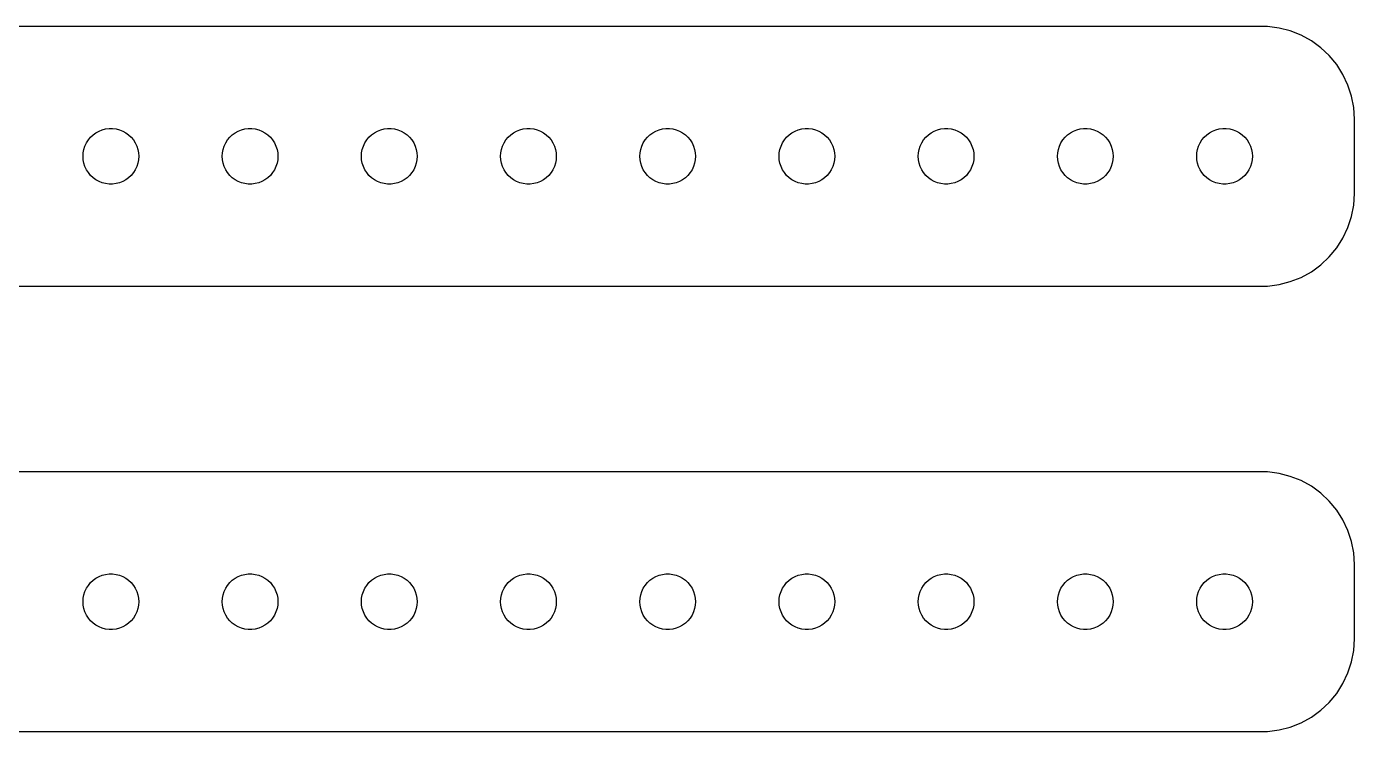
# Model space of a CAD drawing. Header units: metres. Extents: x -142 to 142, y 17 to 55.
# Drawn here: x 70.5 to 142, y 17 to 55 of the extents above; entities that cross this region are included whole.
import ezdxf

# ---------------------------------------------------------------- set-up
doc = ezdxf.new("R2010")
doc.units = ezdxf.units.M

msp = doc.modelspace()

# ---------------------------------------------------------------- linework, layer by layer
for p, q in [((137.314, 54.9901), (-137.314, 54.9901)), ((137.937, 54.9114), (137.314, 54.9901)), ((138.545, 54.7553), (137.937, 54.9114)), ((139.129, 54.5241), (138.545, 54.7553)), ((139.679, 54.2216), (139.129, 54.5241)), ((140.187, 53.8526), (139.679, 54.2216)), ((140.645, 53.4227), (140.187, 53.8526)), ((141.045, 52.9389), (140.645, 53.4227)), ((141.382, 52.4088), (141.045, 52.9389)), ((141.649, 51.8406), (141.382, 52.4088)), ((141.843, 51.2434), (141.649, 51.8406)), ((141.961, 50.6267), (141.843, 51.2434)), ((142, 50), (141.961, 50.6267)), ((74.3613, 49.3572), (74.5365, 49.4266)), ((74.5365, 49.4266), (74.7189, 49.4734)), ((74.7189, 49.4734), (74.9058, 49.497)), ((74.9058, 49.497), (75.0942, 49.497)), ((75.0942, 49.497), (75.2811, 49.4734)), ((75.2811, 49.4734), (75.4635, 49.4266)), ((75.4635, 49.4266), (75.6387, 49.3572)), ((81.8613, 49.3572), (82.0365, 49.4266)), ((82.0365, 49.4266), (82.2189, 49.4734)), ((82.2189, 49.4734), (82.4058, 49.497)), ((82.4058, 49.497), (82.5942, 49.497)), ((82.5942, 49.497), (82.7811, 49.4734)), ((82.7811, 49.4734), (82.9635, 49.4266)), ((82.9635, 49.4266), (83.1387, 49.3572)), ((89.3613, 49.3572), (89.5365, 49.4266)), ((89.5365, 49.4266), (89.7189, 49.4734)), ((89.7189, 49.4734), (89.9058, 49.497)), ((89.9058, 49.497), (90.0942, 49.497)), ((90.0942, 49.497), (90.2811, 49.4734)), ((90.2811, 49.4734), (90.4635, 49.4266)), ((90.4635, 49.4266), (90.6387, 49.3572)), ((96.8613, 49.3572), (97.0365, 49.4266)), ((97.0365, 49.4266), (97.2189, 49.4734)), ((97.2189, 49.4734), (97.4058, 49.497)), ((97.4058, 49.497), (97.5942, 49.497)), ((97.5942, 49.497), (97.7811, 49.4734)), ((97.7811, 49.4734), (97.9635, 49.4266)), ((97.9635, 49.4266), (98.1387, 49.3572)), ((104.361, 49.3572), (104.536, 49.4266)), ((104.536, 49.4266), (104.719, 49.4734)), ((104.719, 49.4734), (104.906, 49.497)), ((104.906, 49.497), (105.094, 49.497)), ((105.094, 49.497), (105.281, 49.4734)), ((105.281, 49.4734), (105.464, 49.4266)), ((105.464, 49.4266), (105.639, 49.3572)), ((111.861, 49.3572), (112.036, 49.4266)), ((112.036, 49.4266), (112.219, 49.4734)), ((112.219, 49.4734), (112.406, 49.497)), ((112.406, 49.497), (112.594, 49.497)), ((112.594, 49.497), (112.781, 49.4734)), ((112.781, 49.4734), (112.964, 49.4266)), ((112.964, 49.4266), (113.139, 49.3572)), ((119.361, 49.3572), (119.536, 49.4266)), ((119.536, 49.4266), (119.719, 49.4734)), ((119.719, 49.4734), (119.906, 49.497)), ((119.906, 49.497), (120.094, 49.497)), ((120.094, 49.497), (120.281, 49.4734)), ((120.281, 49.4734), (120.464, 49.4266)), ((120.464, 49.4266), (120.639, 49.3572)), ((126.861, 49.3572), (127.036, 49.4266)), ((127.036, 49.4266), (127.219, 49.4734)), ((127.219, 49.4734), (127.406, 49.497)), ((127.406, 49.497), (127.594, 49.497)), ((127.594, 49.497), (127.781, 49.4734)), ((127.781, 49.4734), (127.964, 49.4266)), ((127.964, 49.4266), (128.139, 49.3572)), ((134.361, 49.3572), (134.536, 49.4266)), ((134.536, 49.4266), (134.719, 49.4734)), ((134.719, 49.4734), (134.906, 49.497)), ((134.906, 49.497), (135.094, 49.497)), ((135.094, 49.497), (135.281, 49.4734)), ((135.281, 49.4734), (135.464, 49.4266)), ((135.464, 49.4266), (135.639, 49.3572)), ((142, 46), (142, 50)), ((73.6053, 48.5522), (73.6855, 48.7226)), ((73.6855, 48.7226), (73.7865, 48.8817)), ((73.7865, 48.8817), (73.9065, 49.0268)), ((73.9065, 49.0268), (74.0439, 49.1558)), ((74.0439, 49.1558), (74.1963, 49.2665)), ((74.1963, 49.2665), (74.3613, 49.3572)), ((75.6387, 49.3572), (75.8037, 49.2665)), ((75.8037, 49.2665), (75.9561, 49.1558)), ((75.9561, 49.1558), (76.0934, 49.0268)), ((76.0934, 49.0268), (76.2135, 48.8817)), ((76.2135, 48.8817), (76.3145, 48.7226)), ((76.3145, 48.7226), (76.3947, 48.5522)), ((81.1053, 48.5522), (81.1855, 48.7226)), ((81.1855, 48.7226), (81.2865, 48.8817)), ((81.2865, 48.8817), (81.4065, 49.0268)), ((81.4065, 49.0268), (81.5439, 49.1558)), ((81.5439, 49.1558), (81.6963, 49.2665)), ((81.6963, 49.2665), (81.8613, 49.3572)), ((83.1387, 49.3572), (83.3037, 49.2665)), ((83.3037, 49.2665), (83.4561, 49.1558)), ((83.4561, 49.1558), (83.5934, 49.0268)), ((83.5934, 49.0268), (83.7135, 48.8817)), ((83.7135, 48.8817), (83.8145, 48.7226)), ((83.8145, 48.7226), (83.8947, 48.5522)), ((88.6053, 48.5522), (88.6855, 48.7226)), ((88.6855, 48.7226), (88.7865, 48.8817)), ((88.7865, 48.8817), (88.9065, 49.0268)), ((88.9065, 49.0268), (89.0439, 49.1558)), ((89.0439, 49.1558), (89.1963, 49.2665)), ((89.1963, 49.2665), (89.3613, 49.3572)), ((90.6387, 49.3572), (90.8037, 49.2665)), ((90.8037, 49.2665), (90.9561, 49.1558)), ((90.9561, 49.1558), (91.0934, 49.0268)), ((91.0934, 49.0268), (91.2135, 48.8817)), ((91.2135, 48.8817), (91.3145, 48.7226)), ((91.3145, 48.7226), (91.3947, 48.5522)), ((96.1053, 48.5522), (96.1855, 48.7226)), ((96.1855, 48.7226), (96.2865, 48.8817)), ((96.2865, 48.8817), (96.4065, 49.0268)), ((96.4065, 49.0268), (96.5439, 49.1558)), ((96.5439, 49.1558), (96.6963, 49.2665)), ((96.6963, 49.2665), (96.8613, 49.3572)), ((98.1387, 49.3572), (98.3037, 49.2665)), ((98.3037, 49.2665), (98.4561, 49.1558)), ((98.4561, 49.1558), (98.5934, 49.0268)), ((98.5934, 49.0268), (98.7135, 48.8817)), ((98.7135, 48.8817), (98.8145, 48.7226)), ((98.8145, 48.7226), (98.8947, 48.5522)), ((103.605, 48.5522), (103.686, 48.7226)), ((103.686, 48.7226), (103.786, 48.8817)), ((103.786, 48.8817), (103.907, 49.0268)), ((103.907, 49.0268), (104.044, 49.1558)), ((104.044, 49.1558), (104.196, 49.2665)), ((104.196, 49.2665), (104.361, 49.3572)), ((105.639, 49.3572), (105.804, 49.2665)), ((105.804, 49.2665), (105.956, 49.1558)), ((105.956, 49.1558), (106.093, 49.0268)), ((106.093, 49.0268), (106.214, 48.8817)), ((106.214, 48.8817), (106.314, 48.7226)), ((106.314, 48.7226), (106.395, 48.5522)), ((111.105, 48.5522), (111.186, 48.7226)), ((111.186, 48.7226), (111.286, 48.8817)), ((111.286, 48.8817), (111.407, 49.0268)), ((111.407, 49.0268), (111.544, 49.1558)), ((111.544, 49.1558), (111.696, 49.2665)), ((111.696, 49.2665), (111.861, 49.3572)), ((113.139, 49.3572), (113.304, 49.2665)), ((113.304, 49.2665), (113.456, 49.1558)), ((113.456, 49.1558), (113.593, 49.0268)), ((113.593, 49.0268), (113.714, 48.8817)), ((113.714, 48.8817), (113.814, 48.7226)), ((113.814, 48.7226), (113.895, 48.5522)), ((118.605, 48.5522), (118.686, 48.7226)), ((118.686, 48.7226), (118.786, 48.8817)), ((118.786, 48.8817), (118.907, 49.0268)), ((118.907, 49.0268), (119.044, 49.1558)), ((119.044, 49.1558), (119.196, 49.2665)), ((119.196, 49.2665), (119.361, 49.3572)), ((120.639, 49.3572), (120.804, 49.2665)), ((120.804, 49.2665), (120.956, 49.1558)), ((120.956, 49.1558), (121.093, 49.0268)), ((121.093, 49.0268), (121.214, 48.8817)), ((121.214, 48.8817), (121.314, 48.7226)), ((121.314, 48.7226), (121.395, 48.5522)), ((126.105, 48.5522), (126.186, 48.7226)), ((126.186, 48.7226), (126.286, 48.8817)), ((126.286, 48.8817), (126.407, 49.0268)), ((126.407, 49.0268), (126.544, 49.1558)), ((126.544, 49.1558), (126.696, 49.2665)), ((126.696, 49.2665), (126.861, 49.3572)), ((128.139, 49.3572), (128.304, 49.2665)), ((128.304, 49.2665), (128.456, 49.1558)), ((128.456, 49.1558), (128.593, 49.0268)), ((128.593, 49.0268), (128.714, 48.8817)), ((128.714, 48.8817), (128.814, 48.7226)), ((128.814, 48.7226), (128.895, 48.5522)), ((133.605, 48.5522), (133.686, 48.7226)), ((133.686, 48.7226), (133.786, 48.8817)), ((133.786, 48.8817), (133.907, 49.0268)), ((133.907, 49.0268), (134.044, 49.1558)), ((134.044, 49.1558), (134.196, 49.2665)), ((134.196, 49.2665), (134.361, 49.3572)), ((135.639, 49.3572), (135.804, 49.2665)), ((135.804, 49.2665), (135.956, 49.1558)), ((135.956, 49.1558), (136.093, 49.0268)), ((136.093, 49.0268), (136.214, 48.8817)), ((136.214, 48.8817), (136.314, 48.7226)), ((136.314, 48.7226), (136.395, 48.5522)), ((73.5, 48), (73.5118, 48.188)), ((73.5118, 47.812), (73.5, 48)), ((73.5118, 48.188), (73.5471, 48.373)), ((73.5471, 48.373), (73.6053, 48.5522)), ((76.3947, 48.5522), (76.4529, 48.373)), ((76.4529, 48.373), (76.4882, 48.188)), ((76.4882, 48.188), (76.5, 48)), ((76.5, 48), (76.4882, 47.812)), ((81, 48), (81.0118, 48.188)), ((81.0118, 47.812), (81, 48)), ((81.0118, 48.188), (81.0471, 48.373)), ((81.0471, 48.373), (81.1053, 48.5522)), ((83.8947, 48.5522), (83.9529, 48.373)), ((83.9529, 48.373), (83.9882, 48.188)), ((83.9882, 48.188), (84, 48)), ((84, 48), (83.9882, 47.812)), ((88.5, 48), (88.5118, 48.188)), ((88.5118, 47.812), (88.5, 48)), ((88.5118, 48.188), (88.5471, 48.373)), ((88.5471, 48.373), (88.6053, 48.5522)), ((91.3947, 48.5522), (91.4529, 48.373)), ((91.4529, 48.373), (91.4882, 48.188)), ((91.4882, 48.188), (91.5, 48)), ((91.5, 48), (91.4882, 47.812)), ((96, 48), (96.0118, 48.188)), ((96.0118, 47.812), (96, 48)), ((96.0118, 48.188), (96.0471, 48.373)), ((96.0471, 48.373), (96.1053, 48.5522)), ((98.8947, 48.5522), (98.9529, 48.373)), ((98.9529, 48.373), (98.9882, 48.188)), ((98.9882, 48.188), (99, 48)), ((99, 48), (98.9882, 47.812)), ((103.5, 48), (103.512, 48.188)), ((103.512, 47.812), (103.5, 48)), ((103.512, 48.188), (103.547, 48.373)), ((103.547, 48.373), (103.605, 48.5522)), ((106.395, 48.5522), (106.453, 48.373)), ((106.453, 48.373), (106.488, 48.188)), ((106.488, 48.188), (106.5, 48)), ((106.5, 48), (106.488, 47.812)), ((111, 48), (111.012, 48.188)), ((111.012, 47.812), (111, 48)), ((111.012, 48.188), (111.047, 48.373)), ((111.047, 48.373), (111.105, 48.5522)), ((113.895, 48.5522), (113.953, 48.373)), ((113.953, 48.373), (113.988, 48.188)), ((113.988, 48.188), (114, 48)), ((114, 48), (113.988, 47.812)), ((118.5, 48), (118.512, 48.188)), ((118.512, 47.812), (118.5, 48)), ((118.512, 48.188), (118.547, 48.373)), ((118.547, 48.373), (118.605, 48.5522)), ((121.395, 48.5522), (121.453, 48.373)), ((121.453, 48.373), (121.488, 48.188)), ((121.488, 48.188), (121.5, 48)), ((121.5, 48), (121.488, 47.812)), ((126, 48), (126.012, 48.188)), ((126.012, 47.812), (126, 48)), ((126.012, 48.188), (126.047, 48.373)), ((126.047, 48.373), (126.105, 48.5522)), ((128.895, 48.5522), (128.953, 48.373)), ((128.953, 48.373), (128.988, 48.188)), ((128.988, 48.188), (129, 48)), ((129, 48), (128.988, 47.812)), ((133.5, 48), (133.512, 48.188)), ((133.512, 47.812), (133.5, 48)), ((133.512, 48.188), (133.547, 48.373)), ((133.547, 48.373), (133.605, 48.5522)), ((136.395, 48.5522), (136.453, 48.373)), ((136.453, 48.373), (136.488, 48.188)), ((136.488, 48.188), (136.5, 48)), ((136.5, 48), (136.488, 47.812)), ((73.5471, 47.627), (73.5118, 47.812)), ((73.6053, 47.4478), (73.5471, 47.627)), ((73.6855, 47.2774), (73.6053, 47.4478)), ((73.7865, 47.1183), (73.6855, 47.2774)), ((76.3145, 47.2774), (76.2135, 47.1183)), ((76.3947, 47.4478), (76.3145, 47.2774)), ((76.4529, 47.627), (76.3947, 47.4478)), ((76.4882, 47.812), (76.4529, 47.627)), ((81.0471, 47.627), (81.0118, 47.812)), ((81.1053, 47.4478), (81.0471, 47.627)), ((81.1855, 47.2774), (81.1053, 47.4478)), ((81.2865, 47.1183), (81.1855, 47.2774)), ((83.8145, 47.2774), (83.7135, 47.1183)), ((83.8947, 47.4478), (83.8145, 47.2774)), ((83.9529, 47.627), (83.8947, 47.4478)), ((83.9882, 47.812), (83.9529, 47.627)), ((88.5471, 47.627), (88.5118, 47.812)), ((88.6053, 47.4478), (88.5471, 47.627)), ((88.6855, 47.2774), (88.6053, 47.4478)), ((88.7865, 47.1183), (88.6855, 47.2774)), ((91.3145, 47.2774), (91.2135, 47.1183)), ((91.3947, 47.4478), (91.3145, 47.2774)), ((91.4529, 47.627), (91.3947, 47.4478)), ((91.4882, 47.812), (91.4529, 47.627)), ((96.0471, 47.627), (96.0118, 47.812)), ((96.1053, 47.4478), (96.0471, 47.627)), ((96.1855, 47.2774), (96.1053, 47.4478)), ((96.2865, 47.1183), (96.1855, 47.2774)), ((98.8145, 47.2774), (98.7135, 47.1183)), ((98.8947, 47.4478), (98.8145, 47.2774)), ((98.9529, 47.627), (98.8947, 47.4478)), ((98.9882, 47.812), (98.9529, 47.627)), ((103.547, 47.627), (103.512, 47.812)), ((103.605, 47.4478), (103.547, 47.627)), ((103.686, 47.2774), (103.605, 47.4478)), ((103.786, 47.1183), (103.686, 47.2774)), ((106.314, 47.2774), (106.214, 47.1183)), ((106.395, 47.4478), (106.314, 47.2774)), ((106.453, 47.627), (106.395, 47.4478)), ((106.488, 47.812), (106.453, 47.627)), ((111.047, 47.627), (111.012, 47.812)), ((111.105, 47.4478), (111.047, 47.627)), ((111.186, 47.2774), (111.105, 47.4478)), ((111.286, 47.1183), (111.186, 47.2774)), ((113.814, 47.2774), (113.714, 47.1183)), ((113.895, 47.4478), (113.814, 47.2774)), ((113.953, 47.627), (113.895, 47.4478)), ((113.988, 47.812), (113.953, 47.627)), ((118.547, 47.627), (118.512, 47.812)), ((118.605, 47.4478), (118.547, 47.627)), ((118.686, 47.2774), (118.605, 47.4478)), ((118.786, 47.1183), (118.686, 47.2774)), ((121.314, 47.2774), (121.214, 47.1183)), ((121.395, 47.4478), (121.314, 47.2774)), ((121.453, 47.627), (121.395, 47.4478)), ((121.488, 47.812), (121.453, 47.627)), ((126.047, 47.627), (126.012, 47.812)), ((126.105, 47.4478), (126.047, 47.627)), ((126.186, 47.2774), (126.105, 47.4478)), ((126.286, 47.1183), (126.186, 47.2774)), ((128.814, 47.2774), (128.714, 47.1183)), ((128.895, 47.4478), (128.814, 47.2774)), ((128.953, 47.627), (128.895, 47.4478)), ((128.988, 47.812), (128.953, 47.627)), ((133.547, 47.627), (133.512, 47.812)), ((133.605, 47.4478), (133.547, 47.627)), ((133.686, 47.2774), (133.605, 47.4478)), ((133.786, 47.1183), (133.686, 47.2774)), ((136.314, 47.2774), (136.214, 47.1183)), ((136.395, 47.4478), (136.314, 47.2774)), ((136.453, 47.627), (136.395, 47.4478)), ((136.488, 47.812), (136.453, 47.627)), ((73.9065, 46.9732), (73.7865, 47.1183)), ((74.0439, 46.8442), (73.9065, 46.9732)), ((74.1963, 46.7335), (74.0439, 46.8442)), ((74.3613, 46.6428), (74.1963, 46.7335)), ((74.5365, 46.5734), (74.3613, 46.6428)), ((74.7189, 46.5266), (74.5365, 46.5734)), ((74.9058, 46.503), (74.7189, 46.5266)), ((75.0942, 46.503), (74.9058, 46.503)), ((75.2811, 46.5266), (75.0942, 46.503)), ((75.4635, 46.5734), (75.2811, 46.5266)), ((75.6387, 46.6428), (75.4635, 46.5734)), ((75.8037, 46.7335), (75.6387, 46.6428)), ((75.9561, 46.8442), (75.8037, 46.7335)), ((76.0934, 46.9732), (75.9561, 46.8442)), ((76.2135, 47.1183), (76.0934, 46.9732)), ((81.4065, 46.9732), (81.2865, 47.1183)), ((81.5439, 46.8442), (81.4065, 46.9732)), ((81.6963, 46.7335), (81.5439, 46.8442)), ((81.8613, 46.6428), (81.6963, 46.7335)), ((82.0365, 46.5734), (81.8613, 46.6428)), ((82.2189, 46.5266), (82.0365, 46.5734)), ((82.4058, 46.503), (82.2189, 46.5266)), ((82.5942, 46.503), (82.4058, 46.503)), ((82.7811, 46.5266), (82.5942, 46.503)), ((82.9635, 46.5734), (82.7811, 46.5266)), ((83.1387, 46.6428), (82.9635, 46.5734)), ((83.3037, 46.7335), (83.1387, 46.6428)), ((83.4561, 46.8442), (83.3037, 46.7335)), ((83.5934, 46.9732), (83.4561, 46.8442)), ((83.7135, 47.1183), (83.5934, 46.9732)), ((88.9065, 46.9732), (88.7865, 47.1183)), ((89.0439, 46.8442), (88.9065, 46.9732)), ((89.1963, 46.7335), (89.0439, 46.8442)), ((89.3613, 46.6428), (89.1963, 46.7335)), ((89.5365, 46.5734), (89.3613, 46.6428)), ((89.7189, 46.5266), (89.5365, 46.5734)), ((89.9058, 46.503), (89.7189, 46.5266)), ((90.0942, 46.503), (89.9058, 46.503)), ((90.2811, 46.5266), (90.0942, 46.503)), ((90.4635, 46.5734), (90.2811, 46.5266)), ((90.6387, 46.6428), (90.4635, 46.5734)), ((90.8037, 46.7335), (90.6387, 46.6428)), ((90.9561, 46.8442), (90.8037, 46.7335)), ((91.0934, 46.9732), (90.9561, 46.8442)), ((91.2135, 47.1183), (91.0934, 46.9732)), ((96.4065, 46.9732), (96.2865, 47.1183)), ((96.5439, 46.8442), (96.4065, 46.9732)), ((96.6963, 46.7335), (96.5439, 46.8442)), ((96.8613, 46.6428), (96.6963, 46.7335)), ((97.0365, 46.5734), (96.8613, 46.6428)), ((97.2189, 46.5266), (97.0365, 46.5734)), ((97.4058, 46.503), (97.2189, 46.5266)), ((97.5942, 46.503), (97.4058, 46.503)), ((97.7811, 46.5266), (97.5942, 46.503)), ((97.9635, 46.5734), (97.7811, 46.5266)), ((98.1387, 46.6428), (97.9635, 46.5734)), ((98.3037, 46.7335), (98.1387, 46.6428)), ((98.4561, 46.8442), (98.3037, 46.7335)), ((98.5934, 46.9732), (98.4561, 46.8442)), ((98.7135, 47.1183), (98.5934, 46.9732)), ((103.907, 46.9732), (103.786, 47.1183)), ((104.044, 46.8442), (103.907, 46.9732)), ((104.196, 46.7335), (104.044, 46.8442)), ((104.361, 46.6428), (104.196, 46.7335)), ((104.536, 46.5734), (104.361, 46.6428)), ((104.719, 46.5266), (104.536, 46.5734)), ((104.906, 46.503), (104.719, 46.5266)), ((105.094, 46.503), (104.906, 46.503)), ((105.281, 46.5266), (105.094, 46.503)), ((105.464, 46.5734), (105.281, 46.5266)), ((105.639, 46.6428), (105.464, 46.5734)), ((105.804, 46.7335), (105.639, 46.6428)), ((105.956, 46.8442), (105.804, 46.7335)), ((106.093, 46.9732), (105.956, 46.8442)), ((106.214, 47.1183), (106.093, 46.9732)), ((111.407, 46.9732), (111.286, 47.1183)), ((111.544, 46.8442), (111.407, 46.9732)), ((111.696, 46.7335), (111.544, 46.8442)), ((111.861, 46.6428), (111.696, 46.7335)), ((112.036, 46.5734), (111.861, 46.6428)), ((112.219, 46.5266), (112.036, 46.5734)), ((112.406, 46.503), (112.219, 46.5266)), ((112.594, 46.503), (112.406, 46.503)), ((112.781, 46.5266), (112.594, 46.503)), ((112.964, 46.5734), (112.781, 46.5266)), ((113.139, 46.6428), (112.964, 46.5734)), ((113.304, 46.7335), (113.139, 46.6428)), ((113.456, 46.8442), (113.304, 46.7335)), ((113.593, 46.9732), (113.456, 46.8442)), ((113.714, 47.1183), (113.593, 46.9732)), ((118.907, 46.9732), (118.786, 47.1183)), ((119.044, 46.8442), (118.907, 46.9732)), ((119.196, 46.7335), (119.044, 46.8442)), ((119.361, 46.6428), (119.196, 46.7335)), ((119.536, 46.5734), (119.361, 46.6428)), ((119.719, 46.5266), (119.536, 46.5734)), ((119.906, 46.503), (119.719, 46.5266)), ((120.094, 46.503), (119.906, 46.503)), ((120.281, 46.5266), (120.094, 46.503)), ((120.464, 46.5734), (120.281, 46.5266)), ((120.639, 46.6428), (120.464, 46.5734)), ((120.804, 46.7335), (120.639, 46.6428)), ((120.956, 46.8442), (120.804, 46.7335)), ((121.093, 46.9732), (120.956, 46.8442)), ((121.214, 47.1183), (121.093, 46.9732)), ((126.407, 46.9732), (126.286, 47.1183)), ((126.544, 46.8442), (126.407, 46.9732)), ((126.696, 46.7335), (126.544, 46.8442)), ((126.861, 46.6428), (126.696, 46.7335)), ((127.036, 46.5734), (126.861, 46.6428)), ((127.219, 46.5266), (127.036, 46.5734)), ((127.406, 46.503), (127.219, 46.5266)), ((127.594, 46.503), (127.406, 46.503)), ((127.781, 46.5266), (127.594, 46.503)), ((127.964, 46.5734), (127.781, 46.5266)), ((128.139, 46.6428), (127.964, 46.5734)), ((128.304, 46.7335), (128.139, 46.6428)), ((128.456, 46.8442), (128.304, 46.7335)), ((128.593, 46.9732), (128.456, 46.8442)), ((128.714, 47.1183), (128.593, 46.9732)), ((133.907, 46.9732), (133.786, 47.1183)), ((134.044, 46.8442), (133.907, 46.9732)), ((134.196, 46.7335), (134.044, 46.8442)), ((134.361, 46.6428), (134.196, 46.7335)), ((134.536, 46.5734), (134.361, 46.6428)), ((134.719, 46.5266), (134.536, 46.5734)), ((134.906, 46.503), (134.719, 46.5266)), ((135.094, 46.503), (134.906, 46.503)), ((135.281, 46.5266), (135.094, 46.503)), ((135.464, 46.5734), (135.281, 46.5266)), ((135.639, 46.6428), (135.464, 46.5734)), ((135.804, 46.7335), (135.639, 46.6428)), ((135.956, 46.8442), (135.804, 46.7335)), ((136.093, 46.9732), (135.956, 46.8442)), ((136.214, 47.1183), (136.093, 46.9732)), ((141.961, 45.3733), (142, 46)), ((141.843, 44.7566), (141.961, 45.3733)), ((141.649, 44.1594), (141.843, 44.7566)), ((141.382, 43.5912), (141.649, 44.1594)), ((140.645, 42.5773), (141.045, 43.0611)), ((141.045, 43.0611), (141.382, 43.5912)), ((140.187, 42.1474), (140.645, 42.5773)), ((139.129, 41.4759), (139.679, 41.7784)), ((139.679, 41.7784), (140.187, 42.1474)), ((-137.314, 41.0099), (137.314, 41.0099)), ((137.314, 41.0099), (137.937, 41.0886)), ((137.937, 41.0886), (138.545, 41.2447)), ((138.545, 41.2447), (139.129, 41.4759)), ((137.314, 30.9901), (-137.314, 30.9901)), ((137.937, 30.9114), (137.314, 30.9901)), ((138.545, 30.7553), (137.937, 30.9114)), ((139.129, 30.5241), (138.545, 30.7553)), ((139.679, 30.2216), (139.129, 30.5241)), ((140.187, 29.8526), (139.679, 30.2216)), ((140.645, 29.4227), (140.187, 29.8526)), ((141.045, 28.9389), (140.645, 29.4227)), ((141.382, 28.4088), (141.045, 28.9389)), ((141.649, 27.8406), (141.382, 28.4088)), ((141.843, 27.2434), (141.649, 27.8406)), ((141.961, 26.6267), (141.843, 27.2434)), ((142, 26), (141.961, 26.6267)), ((142, 22), (142, 26)), ((73.9065, 25.0268), (74.0439, 25.1558)), ((74.0439, 25.1558), (74.1963, 25.2665)), ((74.1963, 25.2665), (74.3613, 25.3572)), ((74.3613, 25.3572), (74.5365, 25.4266)), ((74.5365, 25.4266), (74.7189, 25.4734)), ((74.7189, 25.4734), (74.9058, 25.497)), ((74.9058, 25.497), (75.0942, 25.497)), ((75.0942, 25.497), (75.2811, 25.4734)), ((75.2811, 25.4734), (75.4635, 25.4266)), ((75.4635, 25.4266), (75.6387, 25.3572)), ((75.6387, 25.3572), (75.8037, 25.2665)), ((75.8037, 25.2665), (75.9561, 25.1558)), ((75.9561, 25.1558), (76.0934, 25.0268)), ((81.4065, 25.0268), (81.5439, 25.1558)), ((81.5439, 25.1558), (81.6963, 25.2665)), ((81.6963, 25.2665), (81.8613, 25.3572)), ((81.8613, 25.3572), (82.0365, 25.4266)), ((82.0365, 25.4266), (82.2189, 25.4734)), ((82.2189, 25.4734), (82.4058, 25.497)), ((82.4058, 25.497), (82.5942, 25.497)), ((82.5942, 25.497), (82.7811, 25.4734)), ((82.7811, 25.4734), (82.9635, 25.4266)), ((82.9635, 25.4266), (83.1387, 25.3572)), ((83.1387, 25.3572), (83.3037, 25.2665)), ((83.3037, 25.2665), (83.4561, 25.1558)), ((83.4561, 25.1558), (83.5934, 25.0268)), ((88.9065, 25.0268), (89.0439, 25.1558)), ((89.0439, 25.1558), (89.1963, 25.2665)), ((89.1963, 25.2665), (89.3613, 25.3572)), ((89.3613, 25.3572), (89.5365, 25.4266)), ((89.5365, 25.4266), (89.7189, 25.4734)), ((89.7189, 25.4734), (89.9058, 25.497)), ((89.9058, 25.497), (90.0942, 25.497)), ((90.0942, 25.497), (90.2811, 25.4734)), ((90.2811, 25.4734), (90.4635, 25.4266)), ((90.4635, 25.4266), (90.6387, 25.3572)), ((90.6387, 25.3572), (90.8037, 25.2665)), ((90.8037, 25.2665), (90.9561, 25.1558)), ((90.9561, 25.1558), (91.0934, 25.0268)), ((96.4065, 25.0268), (96.5439, 25.1558)), ((96.5439, 25.1558), (96.6963, 25.2665)), ((96.6963, 25.2665), (96.8613, 25.3572)), ((96.8613, 25.3572), (97.0365, 25.4266)), ((97.0365, 25.4266), (97.2189, 25.4734)), ((97.2189, 25.4734), (97.4058, 25.497)), ((97.4058, 25.497), (97.5942, 25.497)), ((97.5942, 25.497), (97.7811, 25.4734)), ((97.7811, 25.4734), (97.9635, 25.4266)), ((97.9635, 25.4266), (98.1387, 25.3572)), ((98.1387, 25.3572), (98.3037, 25.2665)), ((98.3037, 25.2665), (98.4561, 25.1558)), ((98.4561, 25.1558), (98.5934, 25.0268)), ((103.907, 25.0268), (104.044, 25.1558)), ((104.044, 25.1558), (104.196, 25.2665)), ((104.196, 25.2665), (104.361, 25.3572)), ((104.361, 25.3572), (104.536, 25.4266)), ((104.536, 25.4266), (104.719, 25.4734)), ((104.719, 25.4734), (104.906, 25.497)), ((104.906, 25.497), (105.094, 25.497)), ((105.094, 25.497), (105.281, 25.4734)), ((105.281, 25.4734), (105.464, 25.4266)), ((105.464, 25.4266), (105.639, 25.3572)), ((105.639, 25.3572), (105.804, 25.2665)), ((105.804, 25.2665), (105.956, 25.1558)), ((105.956, 25.1558), (106.093, 25.0268)), ((111.407, 25.0268), (111.544, 25.1558)), ((111.544, 25.1558), (111.696, 25.2665)), ((111.696, 25.2665), (111.861, 25.3572)), ((111.861, 25.3572), (112.036, 25.4266)), ((112.036, 25.4266), (112.219, 25.4734)), ((112.219, 25.4734), (112.406, 25.497)), ((112.406, 25.497), (112.594, 25.497)), ((112.594, 25.497), (112.781, 25.4734)), ((112.781, 25.4734), (112.964, 25.4266)), ((112.964, 25.4266), (113.139, 25.3572)), ((113.139, 25.3572), (113.304, 25.2665)), ((113.304, 25.2665), (113.456, 25.1558)), ((113.456, 25.1558), (113.593, 25.0268)), ((118.907, 25.0268), (119.044, 25.1558)), ((119.044, 25.1558), (119.196, 25.2665)), ((119.196, 25.2665), (119.361, 25.3572)), ((119.361, 25.3572), (119.536, 25.4266)), ((119.536, 25.4266), (119.719, 25.4734)), ((119.719, 25.4734), (119.906, 25.497)), ((119.906, 25.497), (120.094, 25.497)), ((120.094, 25.497), (120.281, 25.4734)), ((120.281, 25.4734), (120.464, 25.4266)), ((120.464, 25.4266), (120.639, 25.3572)), ((120.639, 25.3572), (120.804, 25.2665)), ((120.804, 25.2665), (120.956, 25.1558)), ((120.956, 25.1558), (121.093, 25.0268)), ((126.407, 25.0268), (126.544, 25.1558)), ((126.544, 25.1558), (126.696, 25.2665)), ((126.696, 25.2665), (126.861, 25.3572)), ((126.861, 25.3572), (127.036, 25.4266)), ((127.036, 25.4266), (127.219, 25.4734)), ((127.219, 25.4734), (127.406, 25.497)), ((127.406, 25.497), (127.594, 25.497)), ((127.594, 25.497), (127.781, 25.4734)), ((127.781, 25.4734), (127.964, 25.4266)), ((127.964, 25.4266), (128.139, 25.3572)), ((128.139, 25.3572), (128.304, 25.2665)), ((128.304, 25.2665), (128.456, 25.1558)), ((128.456, 25.1558), (128.593, 25.0268)), ((133.907, 25.0268), (134.044, 25.1558)), ((134.044, 25.1558), (134.196, 25.2665)), ((134.196, 25.2665), (134.361, 25.3572)), ((134.361, 25.3572), (134.536, 25.4266)), ((134.536, 25.4266), (134.719, 25.4734)), ((134.719, 25.4734), (134.906, 25.497)), ((134.906, 25.497), (135.094, 25.497)), ((135.094, 25.497), (135.281, 25.4734)), ((135.281, 25.4734), (135.464, 25.4266)), ((135.464, 25.4266), (135.639, 25.3572)), ((135.639, 25.3572), (135.804, 25.2665)), ((135.804, 25.2665), (135.956, 25.1558)), ((135.956, 25.1558), (136.093, 25.0268)), ((73.5118, 24.188), (73.5471, 24.373)), ((73.5471, 24.373), (73.6053, 24.5522)), ((73.6053, 24.5522), (73.6855, 24.7226)), ((73.6855, 24.7226), (73.7865, 24.8817)), ((73.7865, 24.8817), (73.9065, 25.0268)), ((76.0934, 25.0268), (76.2135, 24.8817)), ((76.2135, 24.8817), (76.3145, 24.7226)), ((76.3145, 24.7226), (76.3947, 24.5522)), ((76.3947, 24.5522), (76.4529, 24.373)), ((76.4529, 24.373), (76.4882, 24.188)), ((81.0118, 24.188), (81.0471, 24.373)), ((81.0471, 24.373), (81.1053, 24.5522)), ((81.1053, 24.5522), (81.1855, 24.7226)), ((81.1855, 24.7226), (81.2865, 24.8817)), ((81.2865, 24.8817), (81.4065, 25.0268)), ((83.5934, 25.0268), (83.7135, 24.8817)), ((83.7135, 24.8817), (83.8145, 24.7226)), ((83.8145, 24.7226), (83.8947, 24.5522)), ((83.8947, 24.5522), (83.9529, 24.373)), ((83.9529, 24.373), (83.9882, 24.188)), ((88.5118, 24.188), (88.5471, 24.373)), ((88.5471, 24.373), (88.6053, 24.5522)), ((88.6053, 24.5522), (88.6855, 24.7226)), ((88.6855, 24.7226), (88.7865, 24.8817)), ((88.7865, 24.8817), (88.9065, 25.0268)), ((91.0934, 25.0268), (91.2135, 24.8817)), ((91.2135, 24.8817), (91.3145, 24.7226)), ((91.3145, 24.7226), (91.3947, 24.5522)), ((91.3947, 24.5522), (91.4529, 24.373)), ((91.4529, 24.373), (91.4882, 24.188)), ((96.0118, 24.188), (96.0471, 24.373)), ((96.0471, 24.373), (96.1053, 24.5522)), ((96.1053, 24.5522), (96.1855, 24.7226)), ((96.1855, 24.7226), (96.2865, 24.8817)), ((96.2865, 24.8817), (96.4065, 25.0268)), ((98.5934, 25.0268), (98.7135, 24.8817)), ((98.7135, 24.8817), (98.8145, 24.7226)), ((98.8145, 24.7226), (98.8947, 24.5522)), ((98.8947, 24.5522), (98.9529, 24.373)), ((98.9529, 24.373), (98.9882, 24.188)), ((103.512, 24.188), (103.547, 24.373)), ((103.547, 24.373), (103.605, 24.5522)), ((103.605, 24.5522), (103.686, 24.7226)), ((103.686, 24.7226), (103.786, 24.8817)), ((103.786, 24.8817), (103.907, 25.0268)), ((106.093, 25.0268), (106.214, 24.8817)), ((106.214, 24.8817), (106.314, 24.7226)), ((106.314, 24.7226), (106.395, 24.5522)), ((106.395, 24.5522), (106.453, 24.373)), ((106.453, 24.373), (106.488, 24.188)), ((111.012, 24.188), (111.047, 24.373)), ((111.047, 24.373), (111.105, 24.5522)), ((111.105, 24.5522), (111.186, 24.7226)), ((111.186, 24.7226), (111.286, 24.8817)), ((111.286, 24.8817), (111.407, 25.0268)), ((113.593, 25.0268), (113.714, 24.8817)), ((113.714, 24.8817), (113.814, 24.7226)), ((113.814, 24.7226), (113.895, 24.5522)), ((113.895, 24.5522), (113.953, 24.373)), ((113.953, 24.373), (113.988, 24.188)), ((118.512, 24.188), (118.547, 24.373)), ((118.547, 24.373), (118.605, 24.5522)), ((118.605, 24.5522), (118.686, 24.7226)), ((118.686, 24.7226), (118.786, 24.8817)), ((118.786, 24.8817), (118.907, 25.0268)), ((121.093, 25.0268), (121.214, 24.8817)), ((121.214, 24.8817), (121.314, 24.7226)), ((121.314, 24.7226), (121.395, 24.5522)), ((121.395, 24.5522), (121.453, 24.373)), ((121.453, 24.373), (121.488, 24.188)), ((126.012, 24.188), (126.047, 24.373)), ((126.047, 24.373), (126.105, 24.5522)), ((126.105, 24.5522), (126.186, 24.7226)), ((126.186, 24.7226), (126.286, 24.8817)), ((126.286, 24.8817), (126.407, 25.0268)), ((128.593, 25.0268), (128.714, 24.8817)), ((128.714, 24.8817), (128.814, 24.7226)), ((128.814, 24.7226), (128.895, 24.5522)), ((128.895, 24.5522), (128.953, 24.373)), ((128.953, 24.373), (128.988, 24.188)), ((133.512, 24.188), (133.547, 24.373)), ((133.547, 24.373), (133.605, 24.5522)), ((133.605, 24.5522), (133.686, 24.7226)), ((133.686, 24.7226), (133.786, 24.8817)), ((133.786, 24.8817), (133.907, 25.0268)), ((136.093, 25.0268), (136.214, 24.8817)), ((136.214, 24.8817), (136.314, 24.7226)), ((136.314, 24.7226), (136.395, 24.5522)), ((136.395, 24.5522), (136.453, 24.373)), ((136.453, 24.373), (136.488, 24.188)), ((73.5, 24), (73.5118, 24.188)), ((73.5118, 23.812), (73.5, 24)), ((73.5471, 23.627), (73.5118, 23.812)), ((73.6053, 23.4478), (73.5471, 23.627)), ((76.4529, 23.627), (76.3947, 23.4478)), ((76.4882, 23.812), (76.4529, 23.627)), ((76.4882, 24.188), (76.5, 24)), ((76.5, 24), (76.4882, 23.812)), ((81, 24), (81.0118, 24.188)), ((81.0118, 23.812), (81, 24)), ((81.0471, 23.627), (81.0118, 23.812)), ((81.1053, 23.4478), (81.0471, 23.627)), ((83.9529, 23.627), (83.8947, 23.4478)), ((83.9882, 23.812), (83.9529, 23.627)), ((83.9882, 24.188), (84, 24)), ((84, 24), (83.9882, 23.812)), ((88.5, 24), (88.5118, 24.188)), ((88.5118, 23.812), (88.5, 24)), ((88.5471, 23.627), (88.5118, 23.812)), ((88.6053, 23.4478), (88.5471, 23.627)), ((91.4529, 23.627), (91.3947, 23.4478)), ((91.4882, 23.812), (91.4529, 23.627)), ((91.4882, 24.188), (91.5, 24)), ((91.5, 24), (91.4882, 23.812)), ((96, 24), (96.0118, 24.188)), ((96.0118, 23.812), (96, 24)), ((96.0471, 23.627), (96.0118, 23.812)), ((96.1053, 23.4478), (96.0471, 23.627)), ((98.9529, 23.627), (98.8947, 23.4478)), ((98.9882, 23.812), (98.9529, 23.627)), ((98.9882, 24.188), (99, 24)), ((99, 24), (98.9882, 23.812)), ((103.5, 24), (103.512, 24.188)), ((103.512, 23.812), (103.5, 24)), ((103.547, 23.627), (103.512, 23.812)), ((103.605, 23.4478), (103.547, 23.627)), ((106.453, 23.627), (106.395, 23.4478)), ((106.488, 23.812), (106.453, 23.627)), ((106.488, 24.188), (106.5, 24)), ((106.5, 24), (106.488, 23.812)), ((111, 24), (111.012, 24.188)), ((111.012, 23.812), (111, 24)), ((111.047, 23.627), (111.012, 23.812)), ((111.105, 23.4478), (111.047, 23.627)), ((113.953, 23.627), (113.895, 23.4478)), ((113.988, 23.812), (113.953, 23.627)), ((113.988, 24.188), (114, 24)), ((114, 24), (113.988, 23.812)), ((118.5, 24), (118.512, 24.188)), ((118.512, 23.812), (118.5, 24)), ((118.547, 23.627), (118.512, 23.812)), ((118.605, 23.4478), (118.547, 23.627)), ((121.453, 23.627), (121.395, 23.4478)), ((121.488, 23.812), (121.453, 23.627)), ((121.488, 24.188), (121.5, 24)), ((121.5, 24), (121.488, 23.812)), ((126, 24), (126.012, 24.188)), ((126.012, 23.812), (126, 24)), ((126.047, 23.627), (126.012, 23.812)), ((126.105, 23.4478), (126.047, 23.627)), ((128.953, 23.627), (128.895, 23.4478)), ((128.988, 23.812), (128.953, 23.627)), ((128.988, 24.188), (129, 24)), ((129, 24), (128.988, 23.812)), ((133.5, 24), (133.512, 24.188)), ((133.512, 23.812), (133.5, 24)), ((133.547, 23.627), (133.512, 23.812)), ((133.605, 23.4478), (133.547, 23.627)), ((136.453, 23.627), (136.395, 23.4478)), ((136.488, 23.812), (136.453, 23.627)), ((136.488, 24.188), (136.5, 24)), ((136.5, 24), (136.488, 23.812)), ((73.6855, 23.2774), (73.6053, 23.4478)), ((73.7865, 23.1183), (73.6855, 23.2774)), ((73.9065, 22.9732), (73.7865, 23.1183)), ((74.0439, 22.8442), (73.9065, 22.9732)), ((76.0934, 22.9732), (75.9561, 22.8442)), ((76.2135, 23.1183), (76.0934, 22.9732)), ((76.3145, 23.2774), (76.2135, 23.1183)), ((76.3947, 23.4478), (76.3145, 23.2774)), ((81.1855, 23.2774), (81.1053, 23.4478)), ((81.2865, 23.1183), (81.1855, 23.2774)), ((81.4065, 22.9732), (81.2865, 23.1183)), ((81.5439, 22.8442), (81.4065, 22.9732)), ((83.5934, 22.9732), (83.4561, 22.8442)), ((83.7135, 23.1183), (83.5934, 22.9732)), ((83.8145, 23.2774), (83.7135, 23.1183)), ((83.8947, 23.4478), (83.8145, 23.2774)), ((88.6855, 23.2774), (88.6053, 23.4478)), ((88.7865, 23.1183), (88.6855, 23.2774)), ((88.9065, 22.9732), (88.7865, 23.1183)), ((89.0439, 22.8442), (88.9065, 22.9732)), ((91.0934, 22.9732), (90.9561, 22.8442)), ((91.2135, 23.1183), (91.0934, 22.9732)), ((91.3145, 23.2774), (91.2135, 23.1183)), ((91.3947, 23.4478), (91.3145, 23.2774)), ((96.1855, 23.2774), (96.1053, 23.4478)), ((96.2865, 23.1183), (96.1855, 23.2774)), ((96.4065, 22.9732), (96.2865, 23.1183)), ((96.5439, 22.8442), (96.4065, 22.9732)), ((98.5934, 22.9732), (98.4561, 22.8442)), ((98.7135, 23.1183), (98.5934, 22.9732)), ((98.8145, 23.2774), (98.7135, 23.1183)), ((98.8947, 23.4478), (98.8145, 23.2774)), ((103.686, 23.2774), (103.605, 23.4478)), ((103.786, 23.1183), (103.686, 23.2774)), ((103.907, 22.9732), (103.786, 23.1183)), ((104.044, 22.8442), (103.907, 22.9732)), ((106.093, 22.9732), (105.956, 22.8442)), ((106.214, 23.1183), (106.093, 22.9732)), ((106.314, 23.2774), (106.214, 23.1183)), ((106.395, 23.4478), (106.314, 23.2774)), ((111.186, 23.2774), (111.105, 23.4478)), ((111.286, 23.1183), (111.186, 23.2774)), ((111.407, 22.9732), (111.286, 23.1183)), ((111.544, 22.8442), (111.407, 22.9732)), ((113.593, 22.9732), (113.456, 22.8442)), ((113.714, 23.1183), (113.593, 22.9732)), ((113.814, 23.2774), (113.714, 23.1183)), ((113.895, 23.4478), (113.814, 23.2774)), ((118.686, 23.2774), (118.605, 23.4478)), ((118.786, 23.1183), (118.686, 23.2774)), ((118.907, 22.9732), (118.786, 23.1183)), ((119.044, 22.8442), (118.907, 22.9732)), ((121.093, 22.9732), (120.956, 22.8442)), ((121.214, 23.1183), (121.093, 22.9732)), ((121.314, 23.2774), (121.214, 23.1183)), ((121.395, 23.4478), (121.314, 23.2774)), ((126.186, 23.2774), (126.105, 23.4478)), ((126.286, 23.1183), (126.186, 23.2774)), ((126.407, 22.9732), (126.286, 23.1183)), ((126.544, 22.8442), (126.407, 22.9732)), ((128.593, 22.9732), (128.456, 22.8442)), ((128.714, 23.1183), (128.593, 22.9732)), ((128.814, 23.2774), (128.714, 23.1183)), ((128.895, 23.4478), (128.814, 23.2774)), ((133.686, 23.2774), (133.605, 23.4478)), ((133.786, 23.1183), (133.686, 23.2774)), ((133.907, 22.9732), (133.786, 23.1183)), ((134.044, 22.8442), (133.907, 22.9732)), ((136.093, 22.9732), (135.956, 22.8442)), ((136.214, 23.1183), (136.093, 22.9732)), ((136.314, 23.2774), (136.214, 23.1183)), ((136.395, 23.4478), (136.314, 23.2774)), ((74.1963, 22.7335), (74.0439, 22.8442)), ((74.3613, 22.6428), (74.1963, 22.7335)), ((74.5365, 22.5734), (74.3613, 22.6428)), ((74.7189, 22.5266), (74.5365, 22.5734)), ((74.9058, 22.503), (74.7189, 22.5266)), ((75.0942, 22.503), (74.9058, 22.503)), ((75.2811, 22.5266), (75.0942, 22.503)), ((75.4635, 22.5734), (75.2811, 22.5266)), ((75.6387, 22.6428), (75.4635, 22.5734)), ((75.8037, 22.7335), (75.6387, 22.6428)), ((75.9561, 22.8442), (75.8037, 22.7335)), ((81.6963, 22.7335), (81.5439, 22.8442)), ((81.8613, 22.6428), (81.6963, 22.7335)), ((82.0365, 22.5734), (81.8613, 22.6428)), ((82.2189, 22.5266), (82.0365, 22.5734)), ((82.4058, 22.503), (82.2189, 22.5266)), ((82.5942, 22.503), (82.4058, 22.503)), ((82.7811, 22.5266), (82.5942, 22.503)), ((82.9635, 22.5734), (82.7811, 22.5266)), ((83.1387, 22.6428), (82.9635, 22.5734)), ((83.3037, 22.7335), (83.1387, 22.6428)), ((83.4561, 22.8442), (83.3037, 22.7335)), ((89.1963, 22.7335), (89.0439, 22.8442)), ((89.3613, 22.6428), (89.1963, 22.7335)), ((89.5365, 22.5734), (89.3613, 22.6428)), ((89.7189, 22.5266), (89.5365, 22.5734)), ((89.9058, 22.503), (89.7189, 22.5266)), ((90.0942, 22.503), (89.9058, 22.503)), ((90.2811, 22.5266), (90.0942, 22.503)), ((90.4635, 22.5734), (90.2811, 22.5266)), ((90.6387, 22.6428), (90.4635, 22.5734)), ((90.8037, 22.7335), (90.6387, 22.6428)), ((90.9561, 22.8442), (90.8037, 22.7335)), ((96.6963, 22.7335), (96.5439, 22.8442)), ((96.8613, 22.6428), (96.6963, 22.7335)), ((97.0365, 22.5734), (96.8613, 22.6428)), ((97.2189, 22.5266), (97.0365, 22.5734)), ((97.4058, 22.503), (97.2189, 22.5266)), ((97.5942, 22.503), (97.4058, 22.503)), ((97.7811, 22.5266), (97.5942, 22.503)), ((97.9635, 22.5734), (97.7811, 22.5266)), ((98.1387, 22.6428), (97.9635, 22.5734)), ((98.3037, 22.7335), (98.1387, 22.6428)), ((98.4561, 22.8442), (98.3037, 22.7335)), ((104.196, 22.7335), (104.044, 22.8442)), ((104.361, 22.6428), (104.196, 22.7335)), ((104.536, 22.5734), (104.361, 22.6428)), ((104.719, 22.5266), (104.536, 22.5734)), ((104.906, 22.503), (104.719, 22.5266)), ((105.094, 22.503), (104.906, 22.503)), ((105.281, 22.5266), (105.094, 22.503)), ((105.464, 22.5734), (105.281, 22.5266)), ((105.639, 22.6428), (105.464, 22.5734)), ((105.804, 22.7335), (105.639, 22.6428)), ((105.956, 22.8442), (105.804, 22.7335)), ((111.696, 22.7335), (111.544, 22.8442)), ((111.861, 22.6428), (111.696, 22.7335)), ((112.036, 22.5734), (111.861, 22.6428)), ((112.219, 22.5266), (112.036, 22.5734)), ((112.406, 22.503), (112.219, 22.5266)), ((112.594, 22.503), (112.406, 22.503)), ((112.781, 22.5266), (112.594, 22.503)), ((112.964, 22.5734), (112.781, 22.5266)), ((113.139, 22.6428), (112.964, 22.5734)), ((113.304, 22.7335), (113.139, 22.6428)), ((113.456, 22.8442), (113.304, 22.7335)), ((119.196, 22.7335), (119.044, 22.8442)), ((119.361, 22.6428), (119.196, 22.7335)), ((119.536, 22.5734), (119.361, 22.6428)), ((119.719, 22.5266), (119.536, 22.5734)), ((119.906, 22.503), (119.719, 22.5266)), ((120.094, 22.503), (119.906, 22.503)), ((120.281, 22.5266), (120.094, 22.503)), ((120.464, 22.5734), (120.281, 22.5266)), ((120.639, 22.6428), (120.464, 22.5734)), ((120.804, 22.7335), (120.639, 22.6428)), ((120.956, 22.8442), (120.804, 22.7335)), ((126.696, 22.7335), (126.544, 22.8442)), ((126.861, 22.6428), (126.696, 22.7335)), ((127.036, 22.5734), (126.861, 22.6428)), ((127.219, 22.5266), (127.036, 22.5734)), ((127.406, 22.503), (127.219, 22.5266)), ((127.594, 22.503), (127.406, 22.503)), ((127.781, 22.5266), (127.594, 22.503)), ((127.964, 22.5734), (127.781, 22.5266)), ((128.139, 22.6428), (127.964, 22.5734)), ((128.304, 22.7335), (128.139, 22.6428)), ((128.456, 22.8442), (128.304, 22.7335)), ((134.196, 22.7335), (134.044, 22.8442)), ((134.361, 22.6428), (134.196, 22.7335)), ((134.536, 22.5734), (134.361, 22.6428)), ((134.719, 22.5266), (134.536, 22.5734)), ((134.906, 22.503), (134.719, 22.5266)), ((135.094, 22.503), (134.906, 22.503)), ((135.281, 22.5266), (135.094, 22.503)), ((135.464, 22.5734), (135.281, 22.5266)), ((135.639, 22.6428), (135.464, 22.5734)), ((135.804, 22.7335), (135.639, 22.6428)), ((135.956, 22.8442), (135.804, 22.7335)), ((141.961, 21.3733), (142, 22)), ((141.649, 20.1594), (141.843, 20.7566)), ((141.843, 20.7566), (141.961, 21.3733)), ((141.382, 19.5912), (141.649, 20.1594)), ((141.045, 19.0611), (141.382, 19.5912)), ((140.645, 18.5773), (141.045, 19.0611)), ((139.679, 17.7784), (140.187, 18.1474)), ((140.187, 18.1474), (140.645, 18.5773)), ((137.937, 17.0886), (138.545, 17.2447)), ((138.545, 17.2447), (139.129, 17.4759)), ((139.129, 17.4759), (139.679, 17.7784)), ((-137.314, 17.0099), (137.314, 17.0099)), ((137.314, 17.0099), (137.937, 17.0886))]:
    msp.add_line(p, q)

doc.saveas('drawing.dxf')
